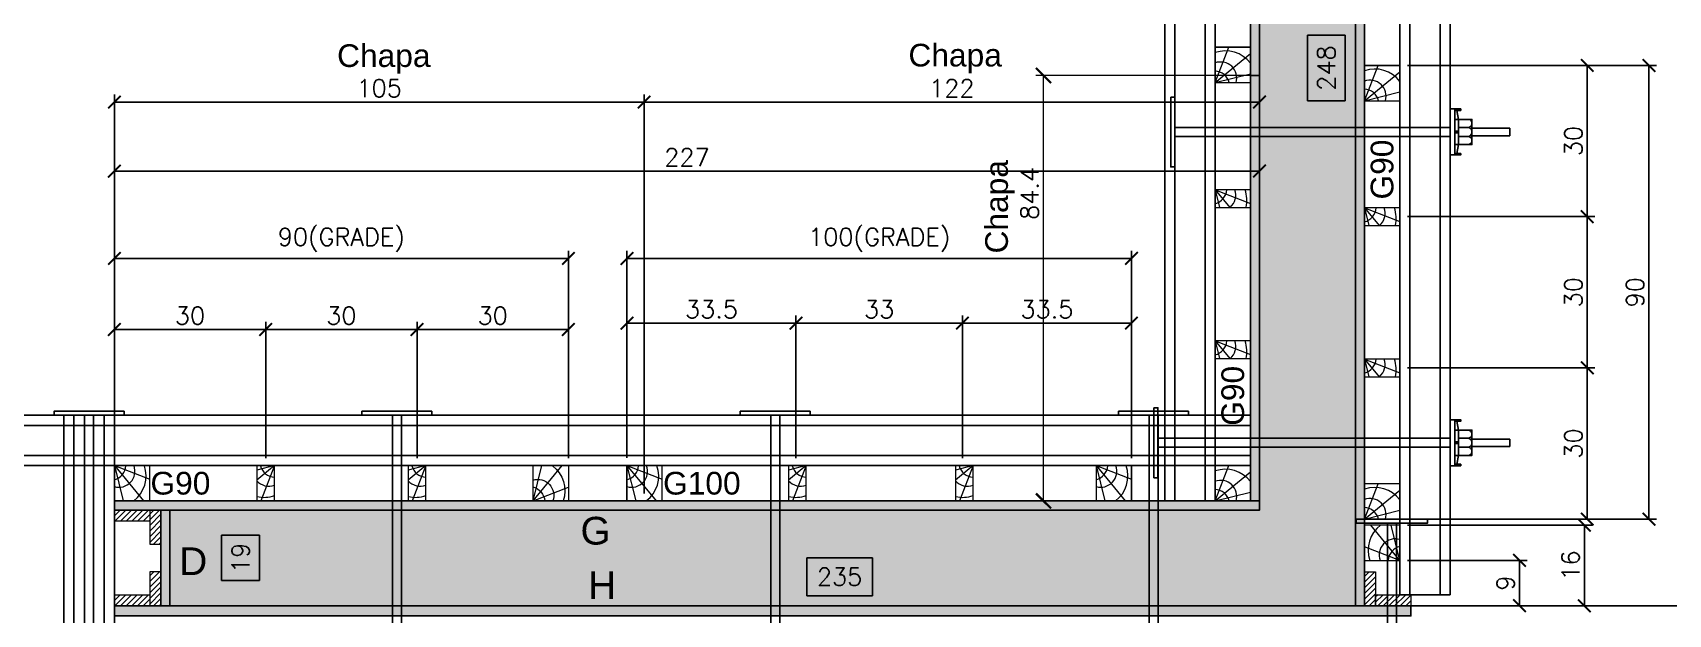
# Model space of a CAD drawing. Extents: x -23436 to 4767, y -3862 to 10024.
# Drawn here: x -15584 to -14936, y 2158 to 2389 of the extents above; entities that cross this region are included whole.
import ezdxf
from ezdxf.enums import TextEntityAlignment as Align

# ---------------------------------------------------------------- set-up
doc = ezdxf.new("R2010")
doc.units = 0
doc.header["$PDMODE"] = 2
doc.header["$PDSIZE"] = 10
doc.linetypes.add('CABLIN', pattern=[0.35, 0.25, -0.1])
doc.linetypes.add('HIDDEN', pattern=[9.525, 6.35, -3.175])
doc.layers.get('0').update_dxf_attribs({"lineweight": 13})
doc.layers.get('Defpoints').update_dxf_attribs({"lineweight": 13})
for name, color, linetype in [('Barra de Ancoragem', 20, 'Continuous'), ('CHAPA', 1, 'Continuous'), ('Concreto', 250, 'HIDDEN'), ('Cota', 4, 'Continuous'), ('Cota Seção (2x)', 4, 'Continuous'), ('Hachura', 252, 'CABLIN'), ('Painéis', 30, 'Continuous'), ('Perfil Metálico', 224, 'Continuous'), ('TEXTO_GERAL', 7, 'Continuous')]:
    doc.layers.add(name, color=color, linetype=linetype)
for name, color, linetype, lineweight in [('contorno de painel', 7, 'Continuous', 13), ('Madeira', 100, 'Continuous', 13), ('sarrafo', 93, 'Continuous', 13), ('Texto Seção', 7, 'Continuous', 15)]:
    doc.layers.add(name, color=color, linetype=linetype, lineweight=lineweight)
doc.styles.add('ARIAL', font='arial.ttf', dxfattribs={"oblique": 15, "height": 25})
doc.styles.add('ROMANS', font='romans.shx')
doc.styles.add('SANSSERIF', font='sas_____.pfb')
doc.dimstyles.new('COTA SECAO', dxfattribs={"dimtxt": 7, "dimasz": 5, "dimexe": 3, "dimexo": 3, "dimgap": 2, "dimtad": 3, "dimdec": 1, "dimlfac": 0.5, "dimzin": 12, "dimdsep": 46, "dimtxsty": 'ROMANS', "dimblk": 'ARCHTICK', "dimcen": 0, "dimclrd": 4, "dimclre": 4, "dimclrt": 1, "dimadec": 1, "dimazin": 3, "dimtfac": 1, "dimtdec": 1, "dimtmove": 0, "dimatfit": 3, "dimldrblk": 'OBLIQUE', "dimfxl": 0, "dimtolj": 1, "dimtzin": 12, "dimarcsym": 0})
doc.dimstyles.new('SECÇÃO 2', dxfattribs={"dimtxt": 7, "dimasz": 6, "dimexe": 0.18, "dimexo": 2, "dimgap": -4, "dimtad": 3, "dimdec": 1, "dimlfac": 0.5, "dimzin": 12, "dimdsep": 46, "dimtxsty": 'ROMANS', "dimblk": 'ARCHTICK', "dimcen": 0.09, "dimse1": 1, "dimse2": 1, "dimsd1": 1, "dimsd2": 1, "dimclrd": 180, "dimclre": 5, "dimclrt": 1, "dimadec": 0, "dimazin": 3, "dimtfac": 1, "dimtdec": 1, "dimtofl": 0, "dimtmove": 0, "dimatfit": 3, "dimldrblk": 'ARCHTICK', "dimfxl": 0, "dimtolj": 1, "dimtzin": 0, "dimarcsym": 0})

# ---------------------------------------------------------------- blocks, each defined once
blk = doc.blocks.new('*D5628')
at = {"layer": 'contorno de painel', "color": 180, "lineweight": -2, "transparency": 16777216}
for p, q in [((-15494.52, 2189.24), (-15509.52, 2189.24)), ((-15509.52, 2189.24), (-15509.52, 2171.24)), ((-15494.52, 2171.24), (-15494.52, 2189.24)), ((-15509.52, 2171.24), (-15494.52, 2171.24))]:
    blk.add_line(p, q, dxfattribs=at)
at = {"layer": 'Defpoints', "color": 0, "transparency": 16777216}
for p in [(-15552.06, 2199.24), (-15552.06, 2161.24), (-15490.52, 2161.24)]:
    blk.add_point(p, dxfattribs=at)
at = {"layer": 'contorno de painel', "color": 1, "transparency": 16777216, "insert": (-15502.02, 2180.24), "char_height": 7, "attachment_point": 5, "rotation": 90, "style": 'ROMANS'}
blk.add_mtext('\\A1;19', dxfattribs=at)
blk = doc.blocks.new('_ArchTick')
at = {"color": 0, "linetype": 'ByBlock', "const_width": 0.15}
blk.add_lwpolyline([(-0.5, -0.5), (0.5, 0.5)], dxfattribs=at)
blk = doc.blocks.new('*D5629')
at = {"layer": 'contorno de painel', "color": 180, "lineweight": -2, "transparency": 16777216}
for p, q in [((-15251.53, 2180.24), (-15277.53, 2180.24)), ((-15277.53, 2180.24), (-15277.53, 2165.24)), ((-15251.53, 2165.24), (-15251.53, 2180.24)), ((-15277.53, 2165.24), (-15251.53, 2165.24))]:
    blk.add_line(p, q, dxfattribs=at)
at = {"layer": 'Defpoints', "color": 0, "transparency": 16777216}
for p in [(-15530.06, 2161.24), (-15060.06, 2161.24), (-15060.06, 2161.24)]:
    blk.add_point(p, dxfattribs=at)
at = {"layer": 'contorno de painel', "color": 1, "transparency": 16777216, "insert": (-15264.53, 2172.74), "char_height": 7, "attachment_point": 5, "style": 'ROMANS'}
blk.add_mtext('\\A1;235', dxfattribs=at)
blk = doc.blocks.new('*D5630')
at = {"layer": 'contorno de painel', "color": 180, "lineweight": -2, "transparency": 16777216}
for p, q in [((-15064.06, 2387.61), (-15079.06, 2387.61)), ((-15079.06, 2387.61), (-15079.06, 2361.61)), ((-15064.06, 2361.61), (-15064.06, 2387.61)), ((-15079.06, 2361.61), (-15064.06, 2361.61))]:
    blk.add_line(p, q, dxfattribs=at)
at = {"layer": 'Defpoints', "color": 0, "transparency": 16777216}
for p in [(-15060.06, 2657.24), (-15060.06, 2161.24), (-15060.06, 2161.24)]:
    blk.add_point(p, dxfattribs=at)
at = {"layer": 'contorno de painel', "color": 1, "transparency": 16777216, "insert": (-15071.56, 2374.61), "char_height": 7, "attachment_point": 5, "rotation": 90, "style": 'ROMANS'}
blk.add_mtext('\\A1;248', dxfattribs=at)
blk = doc.blocks.new('*D5566')
at = {"layer": 'contorno de painel', "color": 180, "lineweight": -2, "transparency": 16777216}
for p, q in [((-15081.09, 2449.01), (-15096.09, 2449.01)), ((-15096.09, 2449.01), (-15096.09, 2412.67)), ((-15081.09, 2412.67), (-15081.09, 2449.01)), ((-15096.09, 2412.67), (-15081.09, 2412.67))]:
    blk.add_line(p, q, dxfattribs=at)
at = {"layer": 'Defpoints', "color": 0, "transparency": 16777216}
for p in [(-15101.66, 2615.64), (-15101.66, 2202.84), (-15077.09, 2202.84)]:
    blk.add_point(p, dxfattribs=at)
at = {"layer": 'contorno de painel', "color": 1, "transparency": 16777216, "insert": (-15088.59, 2430.84), "char_height": 7, "attachment_point": 5, "rotation": 90, "style": 'ROMANS'}
blk.add_mtext('\\A1;206.4', dxfattribs=at)
blk = doc.blocks.new('ERTYERTYUYTURTYUTRYU')
at = {"layer": 'Barra de Ancoragem'}
for p, q in [((8963.33, 10873.8), (8963.33, 10855.54)), ((8964.88, 10869.68), (8964.1, 10873.21)), ((8985.14, 10863.2), (8985.14, 10866.14)), ((8964.88, 10859.66), (8964.1, 10856.13))]:
    blk.add_line(p, q, dxfattribs=at)
at = {"layer": 'Barra de Ancoragem', "flags": 128}
for points in [[(8961.54, 10855.54), (8961.54, 10873.8), (8963.33, 10873.8), (8963.33, 10855.54)], [(8963.33, 10873.8), (8965.7, 10873.8), (8965.7, 10873.21), (8963.33, 10873.21)], [(8963.33, 10869.68), (8964.88, 10869.68), (8964.88, 10859.66), (8963.33, 10859.66)], [(8963.33, 10856.13), (8965.7, 10856.13), (8965.7, 10855.54), (8963.33, 10855.54)]]:
    blk.add_lwpolyline(points, close=True, dxfattribs=at)
for points in [[(8964.88, 10859.66), (8970.14, 10859.66), (8970.14, 10869.68), (8964.88, 10869.68)], [(8964.88, 10864.37), (8963.33, 10864.37), (8963.33, 10864.96), (8964.88, 10864.96), (8964.88, 10864.37), (8964.88, 10864.96)], [(8985.14, 10863.2), (8970.14, 10863.2), (8970.14, 10866.14), (8985.14, 10866.14)]]:
    blk.add_lwpolyline(points, dxfattribs=at)
for points in [[(8964.88, 10866.44), (8968.96, 10866.44, 0.729796), (8968.96, 10869.68, 0.729796)], [(8964.88, 10862.9), (8968.96, 10862.9, 0.666667), (8968.96, 10866.44, 0.666667)]]:
    blk.add_lwpolyline(points, format="xyb", dxfattribs=at)
at = {"layer": 'Barra de Ancoragem'}
blk.add_arc((8968.44, 10861.28), 1.7, 287.75636, 72.24364, dxfattribs=at)
blk = doc.blocks.new('PONTALETE')
at = {"layer": 'Madeira'}
for q in [(2.71, 7), (7, 5.76), (7, 1.74)]:
    blk.add_line((0, 0), q, dxfattribs=at)
blk.add_lwpolyline([(0, 0), (7, 0), (7, 7), (0, 7)], close=True, dxfattribs=at)
for centre, radius, start, end in [((2.04, 0.06), 6.23, 37.2818, 109.0913), ((1.09, 0.9), 3.19, 343.603, 109.9847), ((-0.21, -0.78), 3.09, 14.6322, 86.0383)]:
    blk.add_arc(centre, radius, start, end, dxfattribs=at)
blk = doc.blocks.new('*D5567')
at = {"layer": 'Cota Seção (2x)', "color": 4, "lineweight": -2, "transparency": 16777216}
for p, q in [((-15039.46, 2179.24), (-14992.01, 2179.24)), ((-14995.01, 2161.24), (-14995.01, 2179.24)), ((-15035.06, 2161.24), (-14992.01, 2161.24))]:
    blk.add_line(p, q, dxfattribs=at)
at = {"layer": 'Defpoints', "color": 0, "transparency": 16777216}
for p in [(-15042.46, 2179.24), (-14995.01, 2179.24), (-15038.06, 2161.24)]:
    blk.add_point(p, dxfattribs=at)
at = {"layer": 'Cota Seção (2x)', "color": 4, "lineweight": -2, "transparency": 16777216, "xscale": 5, "yscale": 5, "zscale": 5}
for p, rotation in [((-14995.01, 2179.24), 90), ((-14995.01, 2161.24), 270)]:
    blk.add_blockref('_ArchTick', p, dxfattribs=dict(at, rotation=rotation))
at = {"layer": 'Cota Seção (2x)', "color": 1, "transparency": 16777216, "insert": (-15000.51, 2170.24), "char_height": 7, "attachment_point": 5, "rotation": 90, "style": 'ROMANS'}
blk.add_mtext('\\A1;9', dxfattribs=at)
blk = doc.blocks.new('_OBLIQUE')
at = {"color": 0, "linetype": 'ByBlock', "lineweight": -2}
for p, q in [((0, 0), (-1, 0)), ((-0.5, -0.5), (0.5, 0.5))]:
    blk.add_line(p, q, dxfattribs=at)
blk = doc.blocks.new('*D5568')
at = {"layer": 'Cota Seção (2x)', "color": 4, "lineweight": -2, "transparency": 16777216}
for p, q in [((-15039.46, 2193.24), (-14966.26, 2193.24)), ((-14969.26, 2161.24), (-14969.26, 2193.24)), ((-15035.06, 2161.24), (-14966.26, 2161.24))]:
    blk.add_line(p, q, dxfattribs=at)
at = {"layer": 'Defpoints', "color": 0, "transparency": 16777216}
for p in [(-15042.46, 2193.24), (-14969.26, 2193.24), (-15038.06, 2161.24)]:
    blk.add_point(p, dxfattribs=at)
at = {"layer": 'Cota Seção (2x)', "color": 4, "lineweight": -2, "transparency": 16777216, "xscale": 5, "yscale": 5, "zscale": 5}
for p, rotation in [((-14969.26, 2193.24), 90), ((-14969.26, 2161.24), 270)]:
    blk.add_blockref('_ArchTick', p, dxfattribs=dict(at, rotation=rotation))
at = {"layer": 'Cota Seção (2x)', "color": 1, "transparency": 16777216, "insert": (-14974.76, 2177.24), "char_height": 7, "attachment_point": 5, "rotation": 90, "style": 'ROMANS'}
blk.add_mtext('\\A1;16', dxfattribs=at)
blk = doc.blocks.new('*D5586')
at = {"layer": 'Cota Seção (2x)', "color": 4, "lineweight": 5, "transparency": 16777216}
for p, q in [((-15101.06, 2371.64), (-15186.69, 2371.64)), ((-15183.69, 2202.84), (-15183.69, 2371.64)), ((-15101.06, 2202.84), (-15186.69, 2202.84))]:
    blk.add_line(p, q, dxfattribs=at)
at = {"layer": 'Defpoints', "color": 0, "transparency": 16777216}
for p in [(-15183.69, 2371.64), (-15098.06, 2371.64), (-15098.06, 2202.84)]:
    blk.add_point(p, dxfattribs=at)
at = {"layer": 'Cota Seção (2x)', "color": 4, "lineweight": 5, "transparency": 16777216, "xscale": 6, "yscale": 6, "zscale": 6}
for p, rotation in [((-15183.69, 2371.64), 90), ((-15183.69, 2202.84), 270)]:
    blk.add_blockref('_ArchTick', p, dxfattribs=dict(at, rotation=rotation))
at = {"layer": 'Cota Seção (2x)', "color": 1, "transparency": 16777216, "insert": (-15189.19, 2324.86), "char_height": 7, "attachment_point": 5, "rotation": 90, "style": 'ROMANS'}
blk.add_mtext('\\A1;84.4 ', dxfattribs=at)
blk = doc.blocks.new('*D5599')
at = {"layer": 'Cota', "color": 4, "lineweight": -2, "transparency": 16777216}
for p, q in [((-15053.46, 2657.24), (-14912.16, 2657.24)), ((-14915.16, 2161.24), (-14915.16, 2657.24)), ((-15053.46, 2161.24), (-14912.16, 2161.24))]:
    blk.add_line(p, q, dxfattribs=at)
at = {"layer": 'Defpoints', "color": 0, "transparency": 16777216}
for p in [(-15056.46, 2657.24), (-14915.16, 2657.24), (-15056.46, 2161.24)]:
    blk.add_point(p, dxfattribs=at)
at = {"layer": 'Cota', "color": 4, "lineweight": -2, "transparency": 16777216, "xscale": 5, "yscale": 5, "zscale": 5}
for p, rotation in [((-14915.16, 2657.24), 90), ((-14915.16, 2161.24), 270)]:
    blk.add_blockref('_ArchTick', p, dxfattribs=dict(at, rotation=rotation))
at = {"layer": 'Cota', "color": 1, "transparency": 16777216, "insert": (-14920.66, 2409.24), "char_height": 7, "attachment_point": 5, "rotation": 90, "style": 'ROMANS'}
blk.add_mtext('\\A1;248', dxfattribs=at)
blk = doc.blocks.new('*D5535')
at = {"layer": 'Cota', "color": 4, "lineweight": -2, "transparency": 16777216}
for p, q in [((-15552.06, 2205.84), (-15552.06, 2336.72)), ((-15098.06, 2205.84), (-15098.06, 2336.72)), ((-15552.06, 2333.72), (-15098.06, 2333.72))]:
    blk.add_line(p, q, dxfattribs=at)
at = {"layer": 'Defpoints', "color": 0, "transparency": 16777216}
for p in [(-15098.06, 2333.72), (-15552.06, 2202.84), (-15098.06, 2202.84)]:
    blk.add_point(p, dxfattribs=at)
at = {"layer": 'Cota', "color": 4, "lineweight": -2, "transparency": 16777216, "xscale": 5, "yscale": 5, "zscale": 5, "rotation": 180}
blk.add_blockref('_ArchTick', (-15552.06, 2333.72), dxfattribs=at)
at = {"layer": 'Cota', "color": 4, "lineweight": -2, "transparency": 16777216, "xscale": 5, "yscale": 5, "zscale": 5}
blk.add_blockref('_ArchTick', (-15098.06, 2333.72), dxfattribs=at)
at = {"layer": 'Cota', "color": 1, "transparency": 16777216, "insert": (-15325.06, 2339.22), "char_height": 7, "attachment_point": 5, "style": 'ROMANS'}
blk.add_mtext('\\A1;227', dxfattribs=at)
blk = doc.blocks.new('MEIO PONTALETE')
at = {"layer": 'Madeira'}
for q in [(2.71, 7), (3.5, 2.88), (3.5, 0.87)]:
    blk.add_line((0, 0), q, dxfattribs=at)
blk.add_lwpolyline([(0, 0), (3.5, 0), (3.5, 7), (0, 7)], close=True, dxfattribs=at)
for centre, radius, start, end in [((2.04, 0.06), 6.23, 76.4499, 109.0913), ((1.09, 0.9), 3.19, 40.9063, 109.9847), ((-0.21, -0.78), 3.09, 14.6322, 86.0383)]:
    blk.add_arc(centre, radius, start, end, dxfattribs=at)
blk = doc.blocks.new('*D5536')
at = {"layer": 'Cota', "color": 4, "lineweight": -2, "transparency": 16777216}
for p, q in [((-15552.06, 2219.84), (-15552.06, 2273.86)), ((-15552.06, 2270.86), (-15492.06, 2270.86)), ((-15492.06, 2219.84), (-15492.06, 2273.86))]:
    blk.add_line(p, q, dxfattribs=at)
at = {"layer": 'Defpoints', "color": 0, "transparency": 16777216}
for p in [(-15492.06, 2270.86), (-15552.06, 2216.84), (-15492.06, 2216.84)]:
    blk.add_point(p, dxfattribs=at)
at = {"layer": 'Cota', "color": 4, "lineweight": -2, "transparency": 16777216, "xscale": 5, "yscale": 5, "zscale": 5, "rotation": 180}
blk.add_blockref('_ArchTick', (-15552.06, 2270.86), dxfattribs=at)
at = {"layer": 'Cota', "color": 4, "lineweight": -2, "transparency": 16777216, "xscale": 5, "yscale": 5, "zscale": 5}
blk.add_blockref('_ArchTick', (-15492.06, 2270.86), dxfattribs=at)
at = {"layer": 'Cota', "color": 1, "transparency": 16777216, "insert": (-15522.06, 2276.36), "char_height": 7, "attachment_point": 5, "style": 'ROMANS'}
blk.add_mtext('\\A1;30', dxfattribs=at)
blk = doc.blocks.new('*D5537')
at = {"layer": 'Cota', "color": 4, "lineweight": -2, "transparency": 16777216}
for p, q in [((-15492.06, 2219.84), (-15492.06, 2273.86)), ((-15492.06, 2270.86), (-15432.06, 2270.86)), ((-15432.06, 2219.84), (-15432.06, 2273.86))]:
    blk.add_line(p, q, dxfattribs=at)
at = {"layer": 'Defpoints', "color": 0, "transparency": 16777216}
for p in [(-15432.06, 2270.86), (-15492.06, 2216.84), (-15432.06, 2216.84)]:
    blk.add_point(p, dxfattribs=at)
at = {"layer": 'Cota', "color": 4, "lineweight": -2, "transparency": 16777216, "xscale": 5, "yscale": 5, "zscale": 5, "rotation": 180}
blk.add_blockref('_ArchTick', (-15492.06, 2270.86), dxfattribs=at)
at = {"layer": 'Cota', "color": 4, "lineweight": -2, "transparency": 16777216, "xscale": 5, "yscale": 5, "zscale": 5}
blk.add_blockref('_ArchTick', (-15432.06, 2270.86), dxfattribs=at)
at = {"layer": 'Cota', "color": 1, "transparency": 16777216, "insert": (-15462.06, 2276.36), "char_height": 7, "attachment_point": 5, "style": 'ROMANS'}
blk.add_mtext('\\A1;30', dxfattribs=at)
blk = doc.blocks.new('*D5538')
at = {"layer": 'Cota', "color": 4, "lineweight": -2, "transparency": 16777216}
for p, q in [((-15432.06, 2219.84), (-15432.06, 2273.86)), ((-15432.06, 2270.86), (-15372.06, 2270.86)), ((-15372.06, 2219.84), (-15372.06, 2273.86))]:
    blk.add_line(p, q, dxfattribs=at)
at = {"layer": 'Defpoints', "color": 0, "transparency": 16777216}
for p in [(-15372.06, 2270.86), (-15432.06, 2216.84), (-15372.06, 2216.84)]:
    blk.add_point(p, dxfattribs=at)
at = {"layer": 'Cota', "color": 4, "lineweight": -2, "transparency": 16777216, "xscale": 5, "yscale": 5, "zscale": 5, "rotation": 180}
blk.add_blockref('_ArchTick', (-15432.06, 2270.86), dxfattribs=at)
at = {"layer": 'Cota', "color": 4, "lineweight": -2, "transparency": 16777216, "xscale": 5, "yscale": 5, "zscale": 5}
blk.add_blockref('_ArchTick', (-15372.06, 2270.86), dxfattribs=at)
at = {"layer": 'Cota', "color": 1, "transparency": 16777216, "insert": (-15402.06, 2276.36), "char_height": 7, "attachment_point": 5, "style": 'ROMANS'}
blk.add_mtext('\\A1;30', dxfattribs=at)
blk = doc.blocks.new('*D5539')
at = {"layer": 'Cota', "color": 4, "lineweight": -2, "transparency": 16777216}
for p, q in [((-15552.06, 2219.84), (-15552.06, 2302.08)), ((-15372.06, 2219.84), (-15372.06, 2302.08)), ((-15372.06, 2299.08), (-15552.06, 2299.08))]:
    blk.add_line(p, q, dxfattribs=at)
at = {"layer": 'Defpoints', "color": 0, "transparency": 16777216}
for p in [(-15552.06, 2299.08), (-15552.06, 2216.84), (-15372.06, 2216.84)]:
    blk.add_point(p, dxfattribs=at)
at = {"layer": 'Cota', "color": 4, "lineweight": -2, "transparency": 16777216, "xscale": 5, "yscale": 5, "zscale": 5, "rotation": 180}
blk.add_blockref('_ArchTick', (-15552.06, 2299.08), dxfattribs=at)
at = {"layer": 'Cota', "color": 4, "lineweight": -2, "transparency": 16777216, "xscale": 5, "yscale": 5, "zscale": 5}
blk.add_blockref('_ArchTick', (-15372.06, 2299.08), dxfattribs=at)
at = {"layer": 'Cota', "color": 1, "transparency": 16777216, "insert": (-15462.06, 2306.41), "char_height": 7, "attachment_point": 5, "style": 'ROMANS'}
blk.add_mtext('\\A1;90(GRADE)', dxfattribs=at)
blk = doc.blocks.new('*D5540')
at = {"layer": 'Cota', "color": 4, "lineweight": -2, "transparency": 16777216}
for p, q in [((-15342.06, 2205.84), (-15342.06, 2364.11)), ((-15098.06, 2361.11), (-15342.06, 2361.11)), ((-15098.06, 2205.84), (-15098.06, 2364.11))]:
    blk.add_line(p, q, dxfattribs=at)
at = {"layer": 'Defpoints', "color": 0, "transparency": 16777216}
for p in [(-15342.06, 2361.11), (-15342.06, 2202.84), (-15098.06, 2202.84)]:
    blk.add_point(p, dxfattribs=at)
at = {"layer": 'Cota', "color": 4, "lineweight": -2, "transparency": 16777216, "xscale": 5, "yscale": 5, "zscale": 5, "rotation": 180}
blk.add_blockref('_ArchTick', (-15342.06, 2361.11), dxfattribs=at)
at = {"layer": 'Cota', "color": 4, "lineweight": -2, "transparency": 16777216, "xscale": 5, "yscale": 5, "zscale": 5}
blk.add_blockref('_ArchTick', (-15098.06, 2361.11), dxfattribs=at)
at = {"layer": 'Cota', "color": 1, "transparency": 16777216, "insert": (-15220.06, 2366.61), "char_height": 7, "attachment_point": 5, "style": 'ROMANS'}
blk.add_mtext('\\A1;122', dxfattribs=at)
blk = doc.blocks.new('*D5541')
at = {"layer": 'Cota', "color": 4, "lineweight": -2, "transparency": 16777216}
for p, q in [((-15552.06, 2219.84), (-15552.06, 2364.11)), ((-15342.06, 2361.11), (-15552.06, 2361.11)), ((-15342.06, 2219.84), (-15342.06, 2364.11))]:
    blk.add_line(p, q, dxfattribs=at)
at = {"layer": 'Defpoints', "color": 0, "transparency": 16777216}
for p in [(-15552.06, 2361.11), (-15552.06, 2216.84), (-15342.06, 2216.84)]:
    blk.add_point(p, dxfattribs=at)
at = {"layer": 'Cota', "color": 4, "lineweight": -2, "transparency": 16777216, "xscale": 5, "yscale": 5, "zscale": 5, "rotation": 180}
blk.add_blockref('_ArchTick', (-15552.06, 2361.11), dxfattribs=at)
at = {"layer": 'Cota', "color": 4, "lineweight": -2, "transparency": 16777216, "xscale": 5, "yscale": 5, "zscale": 5}
blk.add_blockref('_ArchTick', (-15342.06, 2361.11), dxfattribs=at)
at = {"layer": 'Cota', "color": 1, "transparency": 16777216, "insert": (-15447.06, 2366.61), "char_height": 7, "attachment_point": 5, "style": 'ROMANS'}
blk.add_mtext('\\A1;105', dxfattribs=at)
blk = doc.blocks.new('*D5131')
at = {"layer": 'Cota', "color": 4, "lineweight": -2, "transparency": 16777216}
for p, q in [((-15039.46, 2375.64), (-14940.67, 2375.64)), ((-14943.67, 2195.64), (-14943.67, 2375.64)), ((-15039.46, 2195.64), (-14940.67, 2195.64))]:
    blk.add_line(p, q, dxfattribs=at)
at = {"layer": 'Defpoints', "color": 0, "transparency": 16777216}
for p in [(-15042.46, 2375.64), (-14943.67, 2375.64), (-15042.46, 2195.64)]:
    blk.add_point(p, dxfattribs=at)
at = {"layer": 'Cota', "color": 4, "lineweight": -2, "transparency": 16777216, "xscale": 5, "yscale": 5, "zscale": 5}
for p, rotation in [((-14943.67, 2375.64), 90), ((-14943.67, 2195.64), 270)]:
    blk.add_blockref('_ArchTick', p, dxfattribs=dict(at, rotation=rotation))
at = {"layer": 'Cota', "color": 1, "transparency": 16777216, "insert": (-14949.17, 2285.64), "char_height": 7, "attachment_point": 5, "rotation": 90, "style": 'ROMANS'}
blk.add_mtext('\\A1;90', dxfattribs=at)
blk = doc.blocks.new('*D5132')
at = {"layer": 'Cota', "color": 4, "lineweight": -2, "transparency": 16777216}
for p, q in [((-15039.46, 2255.64), (-14965.14, 2255.64)), ((-14968.14, 2195.64), (-14968.14, 2255.64)), ((-15039.46, 2195.64), (-14965.14, 2195.64))]:
    blk.add_line(p, q, dxfattribs=at)
at = {"layer": 'Defpoints', "color": 0, "transparency": 16777216}
for p in [(-15042.46, 2255.64), (-14968.14, 2255.64), (-15042.46, 2195.64)]:
    blk.add_point(p, dxfattribs=at)
at = {"layer": 'Cota', "color": 4, "lineweight": -2, "transparency": 16777216, "xscale": 5, "yscale": 5, "zscale": 5}
for p, rotation in [((-14968.14, 2255.64), 90), ((-14968.14, 2195.64), 270)]:
    blk.add_blockref('_ArchTick', p, dxfattribs=dict(at, rotation=rotation))
at = {"layer": 'Cota', "color": 1, "transparency": 16777216, "insert": (-14973.64, 2225.64), "char_height": 7, "attachment_point": 5, "rotation": 90, "style": 'ROMANS'}
blk.add_mtext('\\A1;30', dxfattribs=at)
blk = doc.blocks.new('*D5133')
at = {"layer": 'Cota', "color": 4, "lineweight": -2, "transparency": 16777216}
for p, q in [((-15039.46, 2315.64), (-14965.14, 2315.64)), ((-14968.14, 2255.64), (-14968.14, 2315.64)), ((-15039.46, 2255.64), (-14965.14, 2255.64))]:
    blk.add_line(p, q, dxfattribs=at)
at = {"layer": 'Defpoints', "color": 0, "transparency": 16777216}
for p in [(-15042.46, 2315.64), (-14968.14, 2315.64), (-15042.46, 2255.64)]:
    blk.add_point(p, dxfattribs=at)
at = {"layer": 'Cota', "color": 4, "lineweight": -2, "transparency": 16777216, "xscale": 5, "yscale": 5, "zscale": 5}
for p, rotation in [((-14968.14, 2315.64), 90), ((-14968.14, 2255.64), 270)]:
    blk.add_blockref('_ArchTick', p, dxfattribs=dict(at, rotation=rotation))
at = {"layer": 'Cota', "color": 1, "transparency": 16777216, "insert": (-14973.64, 2285.64), "char_height": 7, "attachment_point": 5, "rotation": 90, "style": 'ROMANS'}
blk.add_mtext('\\A1;30', dxfattribs=at)
blk = doc.blocks.new('*D5134')
at = {"layer": 'Cota', "color": 4, "lineweight": -2, "transparency": 16777216}
for p, q in [((-15039.46, 2375.64), (-14965.14, 2375.64)), ((-14968.14, 2315.64), (-14968.14, 2375.64)), ((-15039.46, 2315.64), (-14965.14, 2315.64))]:
    blk.add_line(p, q, dxfattribs=at)
at = {"layer": 'Defpoints', "color": 0, "transparency": 16777216}
for p in [(-15042.46, 2375.64), (-14968.14, 2375.64), (-15042.46, 2315.64)]:
    blk.add_point(p, dxfattribs=at)
at = {"layer": 'Cota', "color": 4, "lineweight": -2, "transparency": 16777216, "xscale": 5, "yscale": 5, "zscale": 5}
for p, rotation in [((-14968.14, 2375.64), 90), ((-14968.14, 2315.64), 270)]:
    blk.add_blockref('_ArchTick', p, dxfattribs=dict(at, rotation=rotation))
at = {"layer": 'Cota', "color": 1, "transparency": 16777216, "insert": (-14973.64, 2345.64), "char_height": 7, "attachment_point": 5, "rotation": 90, "style": 'ROMANS'}
blk.add_mtext('\\A1;30', dxfattribs=at)
blk = doc.blocks.new('*D5143')
at = {"layer": 'Cota Seção (2x)', "color": 4, "lineweight": -2, "transparency": 16777216}
for p, q in [((-15348.83, 2219.88), (-15348.83, 2276.41)), ((-15281.83, 2219.85), (-15281.83, 2276.41)), ((-15348.83, 2273.41), (-15281.83, 2273.41))]:
    blk.add_line(p, q, dxfattribs=at)
at = {"layer": 'Defpoints', "color": 0, "transparency": 16777216}
for p in [(-15281.83, 2273.41), (-15348.83, 2216.88), (-15281.83, 2216.85)]:
    blk.add_point(p, dxfattribs=at)
at = {"layer": 'Cota Seção (2x)', "color": 4, "lineweight": -2, "transparency": 16777216, "xscale": 5, "yscale": 5, "zscale": 5, "rotation": 180}
blk.add_blockref('_ArchTick', (-15348.83, 2273.41), dxfattribs=at)
at = {"layer": 'Cota Seção (2x)', "color": 4, "lineweight": -2, "transparency": 16777216, "xscale": 5, "yscale": 5, "zscale": 5}
blk.add_blockref('_ArchTick', (-15281.83, 2273.41), dxfattribs=at)
at = {"layer": 'Cota Seção (2x)', "color": 1, "transparency": 16777216, "insert": (-15315.33, 2278.91), "char_height": 7, "attachment_point": 5, "style": 'ROMANS'}
blk.add_mtext('\\A1;33.5', dxfattribs=at)
blk = doc.blocks.new('*D5144')
at = {"layer": 'Cota Seção (2x)', "color": 4, "lineweight": -2, "transparency": 16777216}
for p, q in [((-15215.87, 2219.87), (-15215.87, 2276.41)), ((-15148.83, 2219.88), (-15148.83, 2276.41)), ((-15148.83, 2273.41), (-15215.87, 2273.41))]:
    blk.add_line(p, q, dxfattribs=at)
at = {"layer": 'Defpoints', "color": 0, "transparency": 16777216}
for p in [(-15215.87, 2273.41), (-15215.87, 2216.87), (-15148.83, 2216.88)]:
    blk.add_point(p, dxfattribs=at)
at = {"layer": 'Cota Seção (2x)', "color": 4, "lineweight": -2, "transparency": 16777216, "xscale": 5, "yscale": 5, "zscale": 5, "rotation": 180}
blk.add_blockref('_ArchTick', (-15215.87, 2273.41), dxfattribs=at)
at = {"layer": 'Cota Seção (2x)', "color": 4, "lineweight": -2, "transparency": 16777216, "xscale": 5, "yscale": 5, "zscale": 5}
blk.add_blockref('_ArchTick', (-15148.83, 2273.41), dxfattribs=at)
at = {"layer": 'Cota Seção (2x)', "color": 1, "transparency": 16777216, "insert": (-15182.35, 2278.91), "char_height": 7, "attachment_point": 5, "style": 'ROMANS'}
blk.add_mtext('\\A1;33.5', dxfattribs=at)
blk = doc.blocks.new('*D5145')
at = {"layer": 'Cota Seção (2x)', "color": 4, "lineweight": -2, "transparency": 16777216}
for p, q in [((-15281.83, 2219.88), (-15281.83, 2276.41)), ((-15215.87, 2219.87), (-15215.87, 2276.41)), ((-15281.83, 2273.41), (-15215.87, 2273.41))]:
    blk.add_line(p, q, dxfattribs=at)
at = {"layer": 'Defpoints', "color": 0, "transparency": 16777216}
for p in [(-15215.87, 2273.41), (-15281.83, 2216.88), (-15215.87, 2216.87)]:
    blk.add_point(p, dxfattribs=at)
at = {"layer": 'Cota Seção (2x)', "color": 4, "lineweight": -2, "transparency": 16777216, "xscale": 5, "yscale": 5, "zscale": 5, "rotation": 180}
blk.add_blockref('_ArchTick', (-15281.83, 2273.41), dxfattribs=at)
at = {"layer": 'Cota Seção (2x)', "color": 4, "lineweight": -2, "transparency": 16777216, "xscale": 5, "yscale": 5, "zscale": 5}
blk.add_blockref('_ArchTick', (-15215.87, 2273.41), dxfattribs=at)
at = {"layer": 'Cota Seção (2x)', "color": 1, "transparency": 16777216, "insert": (-15248.85, 2278.91), "char_height": 7, "attachment_point": 5, "style": 'ROMANS'}
blk.add_mtext('\\A1;33', dxfattribs=at)
blk = doc.blocks.new('*D5146')
at = {"layer": 'Cota Seção (2x)', "color": 4, "lineweight": -2, "transparency": 16777216}
for p, q in [((-15348.83, 2219.88), (-15348.83, 2302.08)), ((-15148.83, 2219.84), (-15148.83, 2302.08)), ((-15348.83, 2299.08), (-15148.83, 2299.08))]:
    blk.add_line(p, q, dxfattribs=at)
at = {"layer": 'Defpoints', "color": 0, "transparency": 16777216}
for p in [(-15148.83, 2299.08), (-15348.83, 2216.88), (-15148.83, 2216.84)]:
    blk.add_point(p, dxfattribs=at)
at = {"layer": 'Cota Seção (2x)', "color": 4, "lineweight": -2, "transparency": 16777216, "xscale": 5, "yscale": 5, "zscale": 5, "rotation": 180}
blk.add_blockref('_ArchTick', (-15348.83, 2299.08), dxfattribs=at)
at = {"layer": 'Cota Seção (2x)', "color": 4, "lineweight": -2, "transparency": 16777216, "xscale": 5, "yscale": 5, "zscale": 5}
blk.add_blockref('_ArchTick', (-15148.83, 2299.08), dxfattribs=at)
at = {"layer": 'Cota Seção (2x)', "color": 1, "transparency": 16777216, "insert": (-15248.83, 2306.41), "char_height": 7, "attachment_point": 5, "style": 'ROMANS'}
blk.add_mtext('\\A1;100(GRADE)', dxfattribs=at)

msp = doc.modelspace()

# ---------------------------------------------------------------- hatches: boundary and pattern name
at = {"layer": 'Concreto'}
h = msp.add_hatch(dxfattribs=at)
h.set_pattern_fill('AR-CONC', color=256, scale=0.1, angle=-270)
h.set_pattern_definition([(140, (1353.026, 4567.936), (1.593909, 18.218467), [1.905, -20.955]), (85, (1353.026, 4567.936), (-19.105685, -3.524342), [1.524, -16.764058]), (190.45144, (1353.159, 4569.455), (-17.511775, 14.694125), [1.619, -17.809024]), (136.1842, (1347.946, 4567.936), (4.204233, 27.107904), [2.8575, -31.4325]), (186.63556, (1348.296, 4570.195), (-24.742612, 23.740413), [2.428502, -26.71356]), (81.18415, (1347.946, 4567.936), (-24.742612, 23.740413), [2.285997, -25.145973]), (111, (1349.216, 4570.476), (10.22652, 15.161439), [1.905, -20.955]), (56, (1349.216, 4570.476), (-18.418797, 6.180203), [1.524, -16.764]), (161.45145, (1350.068, 4571.74), (-8.192277, 21.341642), [1.619, -17.808994]), (127.5, (1353.026, 4567.9365), (-8.455504, 0.3088603), [0, -16.5608, 0, -17.018, 0, -16.8275]), (97.5, (1353.026, 4567.9365), (-10.0180575, 6.6819663), [0, -9.7028, 0, -16.1798, 0, -6.4135]), (57.5, (1353.026, 4562.272), (0.5728744, 13.5590595), [0, -6.35, 0, -19.812, 0, -26.289]), (47.5, (1353.026, 4559.732), (-2.542649, 14.812918), [0, -8.255, 0, -13.1572, 0, -18.669])])
h.paths.add_polyline_path([(-15530.057, 2619.24), (-15530.057, 2657.24), (-15060.057, 2657.24), (-15060.057, 2161.238), (-15530.057, 2161.238), (-15530.057, 2199.238), (-15098.057, 2199.238), (-15098.057, 2619.24)])
at = {"layer": 'Hachura'}
h = msp.add_hatch(color=256, dxfattribs=at)
h.dxf.hatch_style = 1
h.paths.add_polyline_path([(-15060.057, 2161.238), (-15056.457, 2161.238), (-15056.457, 2657.24), (-15060.057, 2657.24)])
h = msp.add_hatch(color=256, dxfattribs=at)
h.dxf.hatch_style = 1
h.paths.add_polyline_path([(-15101.657, 2615.64), (-15098.057, 2615.64), (-15098.057, 2202.838), (-15101.657, 2202.838)])
h = msp.add_hatch(color=256, dxfattribs=at)
h.dxf.hatch_style = 1
h.paths.add_polyline_path([(-15098.057, 2199.238), (-15098.057, 2202.838), (-15552.057, 2202.838), (-15552.057, 2199.238)])
h = msp.add_hatch(dxfattribs=at)
h.set_pattern_fill('ANSI31', color=256, scale=0.5, style=0)
h.set_pattern_definition([(45, (-6049.1051, 25729.2681), (-1.12253202, 1.12253202), [])])
h.paths.add_polyline_path([(-15538.057, 2194.838), (-15538.057, 2199.238), (-15552.057, 2199.238), (-15552.057, 2194.838)])
h = msp.add_hatch(dxfattribs=at)
h.set_pattern_fill('ANSI31', color=256, scale=0.5, style=0)
h.set_pattern_definition([(45, (-6049.1051, 25080.6461), (-1.12253202, 1.12253202), [])])
h.paths.add_polyline_path([(-15538.057, 2199.238), (-15533.657, 2199.238), (-15533.657, 2185.738), (-15538.057, 2185.738)])
h = msp.add_hatch(color=256, dxfattribs=at)
h.dxf.hatch_style = 1
h.paths.add_polyline_path([(-15530.057, 2199.238), (-15533.657, 2199.238), (-15533.657, 2161.238), (-15530.057, 2161.238)])
h = msp.add_hatch(dxfattribs=at)
h.set_pattern_fill('ANSI31', color=256, scale=0.5, style=0)
h.set_pattern_definition([(45, (-6049.1051, 25056.1461), (-1.12253202, 1.12253202), [])])
h.paths.add_polyline_path([(-15538.057, 2174.738), (-15533.657, 2174.738), (-15533.657, 2161.238), (-15538.057, 2161.238)])
h = msp.add_hatch(dxfattribs=at)
h.set_pattern_fill('ANSI31', color=256, scale=0.5, angle=180, style=0)
h.set_pattern_definition([(225, (-24535.4338, -21890.094), (1.12253202, -1.12253202), [])])
h.paths.add_polyline_path([(-15056.457, 2161.238), (-15052.057, 2161.238), (-15052.057, 2174.738), (-15056.457, 2174.738)])
h = msp.add_hatch(dxfattribs=at)
h.set_pattern_fill('ANSI31', color=256, scale=0.5, style=0)
h.set_pattern_definition([(45, (-6049.1051, 25695.668), (-1.12253202, 1.12253202), [])])
h.paths.add_polyline_path([(-15538.057, 2161.238), (-15538.057, 2165.638), (-15552.057, 2165.638), (-15552.057, 2161.238)])
h = msp.add_hatch(color=256, dxfattribs=at)
h.dxf.hatch_style = 1
h.paths.add_polyline_path([(-15038.057, 2161.238), (-15038.057, 2157.238), (-15552.057, 2157.238), (-15552.057, 2161.238)])
h = msp.add_hatch(dxfattribs=at)
h.set_pattern_fill('ANSI31', color=256, scale=0.5, style=0)
h.set_pattern_definition([(45, (-9368.7981, 12243.995), (-1.12253202, 1.12253202), [])])
h.paths.add_polyline_path([(-15038.057, 2165.638), (-15052.057, 2165.638), (-15052.057, 2161.238), (-15038.057, 2161.238)])

# ---------------------------------------------------------------- linework, layer by layer
for points in [[(-15101.657, 2202.838), (-15115.657, 2202.838), (-15115.657, 2382.838), (-15101.657, 2382.838)], [(-15042.457, 2195.639), (-15056.457, 2195.639), (-15056.457, 2375.639), (-15042.457, 2375.639)], [(-15552.057, 2202.838), (-15552.057, 2216.838), (-15372.057, 2216.838), (-15372.057, 2202.838)]]:
    msp.add_lwpolyline(points, close=True)
at = {"layer": 'Barra de Ancoragem', "flags": 128}
for points in [[(-15133.257, 2363.108), (-15133.257, 2335.371), (-15131.657, 2335.371), (-15131.657, 2363.108)], [(-15131.657, 2347.464), (-15022.457, 2347.464), (-15022.457, 2351.015), (-15131.657, 2351.015)], [(-15548.189, 2238.438), (-15575.925, 2238.438), (-15575.925, 2236.838), (-15548.189, 2236.838)], [(-15426.189, 2238.438), (-15453.925, 2238.438), (-15453.925, 2236.838), (-15426.189, 2236.838)], [(-15276.189, 2238.438), (-15303.925, 2238.438), (-15303.925, 2236.838), (-15276.189, 2236.838)], [(-15126.189, 2238.438), (-15153.925, 2238.438), (-15153.925, 2236.838), (-15126.189, 2236.838)], [(-15139.951, 2239.801), (-15139.951, 2212.065), (-15138.351, 2212.065), (-15138.351, 2239.801)], [(-15563.833, 2236.838), (-15563.833, 2108.814), (-15560.281, 2108.814), (-15560.281, 2236.838)], [(-15441.833, 2236.838), (-15441.833, 2123.238), (-15438.281, 2123.238), (-15438.281, 2236.838)], [(-15291.833, 2236.838), (-15291.833, 2123.238), (-15288.281, 2123.238), (-15288.281, 2236.838)], [(-15141.833, 2236.838), (-15141.833, 2123.238), (-15138.281, 2123.238), (-15138.281, 2236.838)], [(-15138.351, 2224.157), (-15022.457, 2224.157), (-15022.457, 2227.709), (-15138.351, 2227.709)], [(-15031.446, 2195.639), (-15059.748, 2195.639), (-15059.748, 2194.039), (-15031.446, 2194.039)], [(-15047.372, 2123.238), (-15047.372, 2194.039), (-15043.821, 2194.039), (-15043.821, 2123.238)]]:
    msp.add_lwpolyline(points, close=True, dxfattribs=at)
at = {"layer": 'CHAPA'}
for points in [[(-15060.057, 2161.238), (-15056.457, 2161.238), (-15056.457, 2657.24), (-15060.057, 2657.24)], [(-15101.657, 2202.838), (-15098.057, 2202.838), (-15098.057, 2615.64), (-15101.657, 2615.64)], [(-15552.057, 2202.838), (-15098.057, 2202.838), (-15098.057, 2199.238), (-15552.057, 2199.238)], [(-15530.057, 2199.238), (-15533.657, 2199.238), (-15533.657, 2161.238), (-15530.057, 2161.238)], [(-15038.057, 2161.238), (-15038.057, 2157.238), (-15552.057, 2157.238), (-15552.057, 2161.238)]]:
    msp.add_lwpolyline(points, close=True, dxfattribs=at)
at = {"layer": 'contorno de painel'}
for points in [[(-15060.057, 2161.238), (-15060.057, 2199.238), (-15060.057, 2199.238), (-15060.057, 2657.24), (-15530.057, 2657.24), (-15530.057, 2619.24), (-15098.057, 2619.24), (-15098.057, 2199.238), (-15530.057, 2199.238), (-15530.057, 2161.238)], [(-15098.057, 2202.838), (-15552.057, 2202.838), (-15552.057, 2199.238), (-15098.057, 2199.238)]]:
    msp.add_lwpolyline(points, close=True, dxfattribs=at)
at = {"layer": 'Madeira'}
for points in [[(-15348.833, 2202.838), (-15348.833, 2216.838), (-15148.833, 2216.838), (-15148.833, 2202.838)], [(-15038.057, 2165.638), (-15038.057, 2161.238), (-15052.057, 2161.238), (-15052.057, 2165.638)]]:
    msp.add_lwpolyline(points, close=True, dxfattribs=at)
at = {"layer": 'Painéis', "color": 32, "true_color": 0xcd6928}
msp.add_line((-15101.657, 2371.64), (-15098.057, 2371.64), dxfattribs=at)
for points in [[(-15530.057, 2619.24), (-15530.057, 2657.24), (-15060.057, 2657.24), (-15060.057, 2161.238), (-15530.057, 2161.238), (-15530.057, 2199.238), (-15098.057, 2199.238), (-15098.057, 2619.24)], [(-15101.657, 2615.64), (-15098.057, 2615.64), (-15098.057, 2202.838), (-15101.657, 2202.838)]]:
    msp.add_lwpolyline(points, close=True, dxfattribs=at)
at = {"layer": 'Perfil Metálico'}
for points in [[(-15022.457, 2165.638), (-15042.457, 2165.638), (-15042.457, 2652.84), (-15022.457, 2652.84)], [(-15038.457, 2652.84), (-15026.457, 2652.84), (-15026.457, 2165.638), (-15038.457, 2165.638)], [(-15135.657, 2202.838), (-15115.657, 2202.838), (-15115.657, 2615.64), (-15135.657, 2615.64)], [(-15119.657, 2615.64), (-15131.657, 2615.64), (-15131.657, 2202.838), (-15119.657, 2202.838)], [(-15101.657, 2236.838), (-15101.657, 2216.838), (-15594.455, 2216.838), (-15594.455, 2236.838)], [(-15594.455, 2220.838), (-15594.455, 2232.838), (-15101.657, 2232.838), (-15101.657, 2220.838)], [(-15572.057, 2108.814), (-15552.057, 2108.814), (-15552.057, 2236.838), (-15572.057, 2236.838)], [(-15556.057, 2236.838), (-15568.057, 2236.838), (-15568.057, 2108.814), (-15556.057, 2108.814)]]:
    msp.add_lwpolyline(points, close=True, dxfattribs=at)
at = {"layer": 'sarrafo'}
for points in [[(-15552.057, 2199.238), (-15538.057, 2199.238), (-15538.057, 2194.838), (-15552.057, 2194.838)], [(-15552.057, 2199.238), (-15538.057, 2199.238), (-15538.057, 2194.838), (-15552.057, 2194.838)], [(-15533.657, 2185.738), (-15533.657, 2199.238), (-15538.057, 2199.238), (-15538.057, 2185.738)], [(-15533.657, 2185.738), (-15533.657, 2199.238), (-15538.057, 2199.238), (-15538.057, 2185.738)], [(-15533.657, 2161.238), (-15533.657, 2174.738), (-15538.057, 2174.738), (-15538.057, 2161.238)], [(-15533.657, 2161.238), (-15533.657, 2174.738), (-15538.057, 2174.738), (-15538.057, 2161.238)], [(-15052.057, 2174.738), (-15052.057, 2161.238), (-15056.457, 2161.238), (-15056.457, 2174.738)], [(-15052.057, 2174.738), (-15052.057, 2161.238), (-15056.457, 2161.238), (-15056.457, 2174.738)], [(-15552.057, 2165.638), (-15538.057, 2165.638), (-15538.057, 2161.238), (-15552.057, 2161.238)], [(-15552.057, 2165.638), (-15538.057, 2165.638), (-15538.057, 2161.238), (-15552.057, 2161.238)]]:
    msp.add_lwpolyline(points, close=True, dxfattribs=at)

# ---------------------------------------------------------------- block references
at = {"xscale": -1, "rotation": 180}
for p in [(-23984.002, 13213.908), (-23984.002, 13090.602)]:
    msp.add_blockref('ERTYERTYUYTURTYUTRYU', p, dxfattribs=at)
at = {"layer": 'Cota', "xscale": 1.999999999999999, "yscale": 1.999999999999999, "zscale": 1.999999999999999, "rotation": 90.00000000000001}
msp.add_blockref('PONTALETE', (-15042.457, 2179.236), dxfattribs=at)
at = {"layer": 'Madeira', "xscale": 2, "yscale": 2, "zscale": 2}
for p in [(-15115.657, 2368.838), (-15056.457, 2361.639), (-15115.657, 2202.838), (-15056.457, 2195.639)]:
    msp.add_blockref('PONTALETE', p, dxfattribs=at)
at = {"layer": 'Madeira'}
for name, p, xscale, yscale, zscale, rotation in [('MEIO PONTALETE', (-15115.657, 2326.338), 1.999999997962732, 1.999999997962732, 1.999999997962732, 269.9999999999999), ('MEIO PONTALETE', (-15056.457, 2319.139), 1.999999997962732, 1.999999997962732, 1.999999997962732, 269.9999999999999), ('MEIO PONTALETE', (-15115.657, 2266.338), 1.999999997962732, 1.999999997962732, 1.999999997962732, 269.9999999999999), ('MEIO PONTALETE', (-15056.457, 2259.139), 1.999999997962732, 1.999999997962732, 1.999999997962732, 269.9999999999999), ('PONTALETE', (-15552.057, 2216.838), 2, 2, 2, 269.9999999999999), ('MEIO PONTALETE', (-15488.557, 2216.838), 1.999999997962732, 1.999999997962732, 1.999999997962732, 179.9999999999999), ('MEIO PONTALETE', (-15428.557, 2216.838), 1.999999997962732, 1.999999997962732, 1.999999997962732, 179.9999999999999), ('PONTALETE', (-15386.057, 2202.838), -2, 2, 2, 270.0000000000001), ('PONTALETE', (-15348.833, 2216.838), 2, 2, 2, 270), ('MEIO PONTALETE', (-15277.766, 2216.838), 1.999999997962732, 1.999999997962732, 1.999999997962732, 179.9999999999999), ('MEIO PONTALETE', (-15211.608, 2216.838), 1.999999997962732, 1.999999997962732, 1.999999997962732, 179.9999999999999), ('PONTALETE', (-15162.833, 2216.838), 2, 2, 2, 270)]:
    msp.add_blockref(name, p, dxfattribs=dict(at, xscale=xscale, yscale=yscale, zscale=zscale, rotation=rotation))

# ---------------------------------------------------------------- texts
at = {"layer": 'Texto Seção', "color": 0, "linetype": 'Continuous', "style": 'SANSSERIF'}
for p in [(-15049.494, 2322.452), (-15108.694, 2232.67)]:
    msp.add_text('G90', height=9, rotation=90, dxfattribs=at).set_placement(p, align=Align.MIDDLE_LEFT)
for s, p in [('G90', (-15537.743, 2209.875)), ('G100', (-15334.519, 2209.875))]:
    msp.add_text(s, height=9, dxfattribs=at).set_placement(p, align=Align.MIDDLE_LEFT)
at = {"layer": 'TEXTO_GERAL', "color": 0, "linetype": 'Continuous', "style": 'SANSSERIF'}
for p in [(-15463.759, 2379.536), (-15237.254, 2379.725)]:
    msp.add_text('Chapa', height=9, dxfattribs=at).set_placement(p, align=Align.MIDDLE_LEFT)
msp.add_text('Chapa', height=9, rotation=90, dxfattribs=at).set_placement((-15202.317, 2301.027), align=Align.MIDDLE_LEFT)
at = {"layer": 'TEXTO_GERAL', "style": 'ARIAL'}
for s, p in [('G', (-15361.278, 2191.03)), ('D', (-15520.769, 2178.921)), ('H', (-15358.702, 2169.376))]:
    msp.add_text(s, height=11, dxfattribs=at).set_placement(p, align=Align.MIDDLE_CENTER)

# ---------------------------------------------------------------- dimensions: what is measured, and where the dimension line sits
at = {"layer": 'contorno de painel'}
for base, p1, p2, angle, picture, middle in [((-15060.057, 2161.238), (-15060.057, 2657.24), (-15060.057, 2161.238), 270, '*D5630', (-15060.057, 2374.607)), ((-15077.088, 2202.838), (-15101.657, 2615.64), (-15101.657, 2202.838), 90, '*D5566', (-15077.088, 2430.84)), ((-15490.52, 2161.238), (-15552.057, 2199.238), (-15552.057, 2161.238), 270, '*D5628', (-15490.52, 2180.238))]:
    dim = msp.add_linear_dim(base=base, p1=p1, p2=p2, angle=angle, dimstyle='SECÇÃO 2', dxfattribs=at)
    dim.commit()
    dim.dimension.update_dxf_attribs({"geometry": picture, "text_midpoint": middle, "dimtype": 160})
dim = msp.add_linear_dim(base=(-15060.057, 2161.238), p1=(-15530.057, 2161.238), p2=(-15060.057, 2161.238), dimstyle='SECÇÃO 2', dxfattribs=at)
dim.commit()
dim.dimension.update_dxf_attribs({"geometry": '*D5629', "text_midpoint": (-15264.533, 2161.238), "dimtype": 160})
at = {"layer": 'Cota'}
dim = msp.add_linear_dim(base=(-14915.155, 2657.24), p1=(-15056.457, 2161.238), p2=(-15056.457, 2657.24), angle=90, dimstyle='COTA SECAO', dxfattribs=at)
dim.commit()
dim.dimension.update_dxf_attribs({"geometry": '*D5599', "text_midpoint": (-14915.155, 2409.239), "dimtype": 160})
for base, p1, p2, picture, middle in [((-14943.67, 2375.639), (-15042.457, 2195.639), (-15042.457, 2375.639), '*D5131', (-14949.17, 2285.639)), ((-14968.142, 2375.639), (-15042.457, 2315.639), (-15042.457, 2375.639), '*D5134', (-14973.642, 2345.639)), ((-14968.142, 2315.639), (-15042.457, 2255.639), (-15042.457, 2315.639), '*D5133', (-14973.642, 2285.639)), ((-14968.142, 2255.639), (-15042.457, 2195.639), (-15042.457, 2255.639), '*D5132', (-14973.642, 2225.639))]:
    dim = msp.add_linear_dim(base=base, p1=p1, p2=p2, angle=90, dimstyle='COTA SECAO', dxfattribs=at)
    dim.commit()
    dim.dimension.update_dxf_attribs({"geometry": picture, "text_midpoint": middle})
for base, p1, p2, picture, middle in [((-15552.057, 2361.114), (-15342.057, 2216.838), (-15552.057, 2216.838), '*D5541', (-15447.057, 2366.614)), ((-15342.057, 2361.114), (-15098.057, 2202.838), (-15342.057, 2202.838), '*D5540', (-15220.057, 2366.614)), ((-15492.057, 2270.858), (-15552.057, 2216.838), (-15492.057, 2216.838), '*D5536', (-15522.057, 2276.358)), ((-15432.057, 2270.858), (-15492.057, 2216.838), (-15432.057, 2216.838), '*D5537', (-15462.057, 2276.358)), ((-15372.057, 2270.858), (-15432.057, 2216.838), (-15372.057, 2216.838), '*D5538', (-15402.057, 2276.358))]:
    dim = msp.add_linear_dim(base=base, p1=p1, p2=p2, dimstyle='COTA SECAO', dxfattribs=at)
    dim.commit()
    dim.dimension.update_dxf_attribs({"geometry": picture, "text_midpoint": middle})
dim = msp.add_linear_dim(base=(-15098.057, 2333.72), p1=(-15552.057, 2202.838), p2=(-15098.057, 2202.838), dimstyle='COTA SECAO', dxfattribs=at)
dim.commit()
dim.dimension.update_dxf_attribs({"geometry": '*D5535', "text_midpoint": (-15325.057, 2333.72), "dimtype": 160})
dim = msp.add_linear_dim(base=(-15552.057, 2299.075), p1=(-15372.057, 2216.838), p2=(-15552.057, 2216.838), text='<>(GRADE)', dimstyle='COTA SECAO', dxfattribs=at)
dim.commit()
dim.dimension.update_dxf_attribs({"geometry": '*D5539', "text_midpoint": (-15462.057, 2306.409)})
at = {"layer": 'Cota Seção (2x)'}
dim = msp.add_linear_dim(base=(-15183.691, 2371.64), p1=(-15098.057, 2202.838), p2=(-15098.057, 2371.64), angle=90, text='<> ', dimstyle='COTA SECAO', override={"dimasz": 6, "dimdec": 2, "dimblk1": 'ArchTick', "dimblk2": 'ArchTick', "dimsah": 1, "dimtmove": 1, "dimlwd": 5, "dimlwe": 5}, dxfattribs=at)
dim.commit()
dim.dimension.update_dxf_attribs({"geometry": '*D5586', "text_midpoint": (-15183.691, 2324.864), "dimtype": 160})
dim = msp.add_linear_dim(base=(-15148.833, 2299.075), p1=(-15348.833, 2216.882), p2=(-15148.833, 2216.838), text='<>(GRADE)', dimstyle='COTA SECAO', dxfattribs=at)
dim.commit()
dim.dimension.update_dxf_attribs({"geometry": '*D5146', "text_midpoint": (-15248.833, 2306.409)})
for base, p1, p2, picture, middle in [((-15281.833, 2273.413), (-15348.833, 2216.882), (-15281.833, 2216.854), '*D5143', (-15315.333, 2278.913)), ((-15215.874, 2273.413), (-15281.833, 2216.882), (-15215.874, 2216.867), '*D5145', (-15248.853, 2278.913)), ((-15215.874, 2273.413), (-15148.833, 2216.882), (-15215.874, 2216.867), '*D5144', (-15182.353, 2278.913))]:
    dim = msp.add_linear_dim(base=base, p1=p1, p2=p2, dimstyle='COTA SECAO', dxfattribs=at)
    dim.commit()
    dim.dimension.update_dxf_attribs({"geometry": picture, "text_midpoint": middle})
for base, p2, picture, middle in [((-14969.26, 2193.236), (-15042.457, 2193.236), '*D5568', (-14974.76, 2177.237)), ((-14995.007, 2179.236), (-15042.457, 2179.236), '*D5567', (-15000.507, 2170.237))]:
    dim = msp.add_linear_dim(base=base, p1=(-15038.057, 2161.238), p2=p2, angle=90, dimstyle='COTA SECAO', dxfattribs=at)
    dim.commit()
    dim.dimension.update_dxf_attribs({"geometry": picture, "text_midpoint": middle})

doc.saveas('drawing.dxf')
